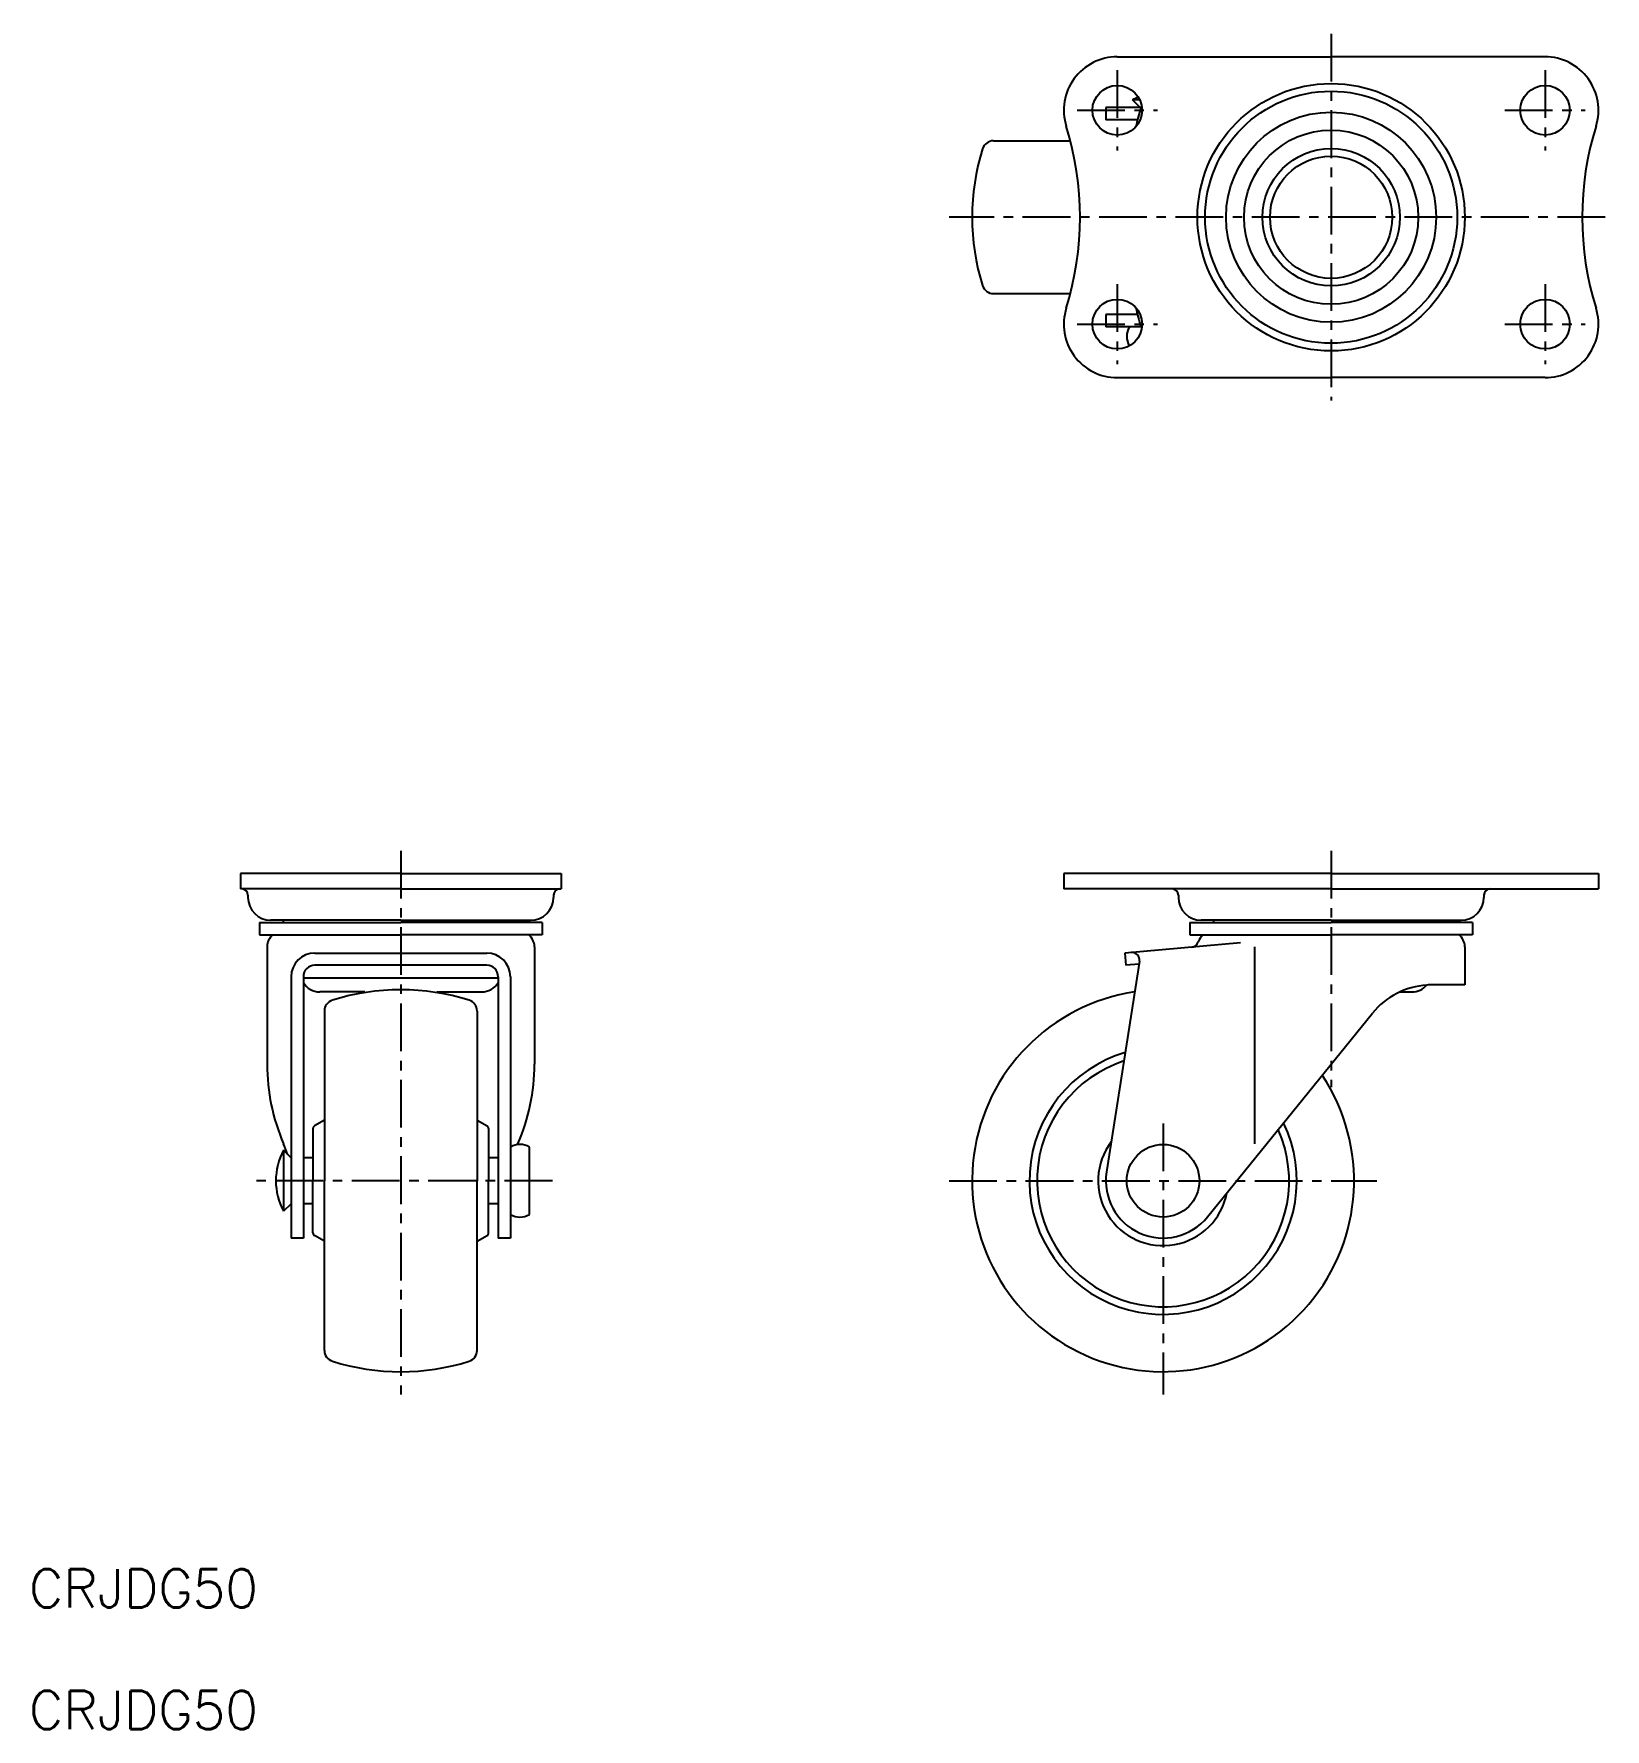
# Model space of a CAD drawing. Extents: x 6 to 211, y 18 to 240.
import ezdxf

# ---------------------------------------------------------------- set-up
doc = ezdxf.new("R2010")
doc.units = 0
doc.header["$LTSCALE"] = 5
doc.linetypes.add('CENTER', pattern=[2, 1.25, -0.25, 0.25, -0.25])
doc.layers.get('0').update_dxf_attribs({"linetype": 'CONTINUOUS'})
doc.layers.add('CENTER', color=1, linetype='CENTER')
doc.styles.get("Standard").update_dxf_attribs({"font": 'txt.shx'})

msp = doc.modelspace()

# ---------------------------------------------------------------- linework, layer by layer
at = {"color": 7, "linetype": 'CONTINUOUS'}
for p, q in [((147.449821, 237.064193), (175.449821, 237.064193)), ((203.449821, 237.064193), (175.449821, 237.064193)), ((150.449821, 230.414193), (149.449821, 231.414193)), ((150.40617, 231.414193), (149.449821, 231.414193)), ((145.949821, 230.414193), (145.949821, 228.814193)), ((150.680919, 230.414193), (145.949821, 230.414193)), ((150.102768, 228.814193), (145.949821, 228.814193)), ((131.24688, 226.064193), (141.313185, 226.064193)), ((131.24688, 206.064193), (141.313185, 206.064193)), ((150.102768, 203.314193), (145.949821, 203.314193)), ((145.949821, 203.314193), (145.949821, 201.714193)), ((150.680919, 201.714193), (145.949821, 201.714193)), ((147.449821, 195.064193), (175.449821, 195.064193)), ((203.449821, 195.064193), (175.449821, 195.064193)), ((32.648864, 130.127996), (32.648864, 128.127996)), ((53.648864, 130.127996), (32.648864, 130.127996)), ((53.648864, 130.127996), (74.648864, 130.127996)), ((74.648864, 130.127996), (74.648864, 128.127996)), ((140.449821, 130.127996), (140.449821, 128.127996)), ((175.449821, 130.127996), (140.449821, 130.127996)), ((175.449821, 130.127996), (210.449821, 130.127996)), ((210.449821, 130.127996), (210.449821, 128.127996)), ((53.648864, 128.127996), (32.648864, 128.127996)), ((33.648864, 127.327996), (33.648864, 127.027996)), ((53.648864, 128.127996), (74.648864, 128.127996)), ((73.648864, 127.327996), (73.648864, 127.027996)), ((175.449821, 128.127996), (140.449821, 128.127996)), ((155.449821, 127.327996), (155.449821, 127.027996)), ((175.449821, 128.127996), (210.449821, 128.127996)), ((195.449821, 127.327996), (195.449821, 127.027996)), ((35.148864, 123.715496), (35.148864, 122.115496)), ((35.148864, 123.715496), (53.648864, 123.715496)), ((35.148864, 122.115496), (53.648864, 122.115496)), ((53.648864, 124.027996), (36.648864, 124.027996)), ((53.648864, 124.027996), (70.648864, 124.027996)), ((72.148864, 123.715496), (53.648864, 123.715496)), ((72.148864, 122.115496), (53.648864, 122.115496)), ((72.148864, 123.715496), (72.148864, 122.115496)), ((156.949821, 123.715496), (175.449821, 123.715496)), ((156.949821, 123.715496), (156.949821, 122.115496)), ((156.949821, 122.115496), (175.449821, 122.115496)), ((175.449821, 124.027996), (158.449821, 124.027996)), ((175.449821, 124.027996), (192.449821, 124.027996)), ((193.949821, 123.715496), (175.449821, 123.715496)), ((193.949821, 122.115496), (175.449821, 122.115496)), ((193.949821, 123.715496), (193.949821, 122.115496)), ((36.148864, 120.565496), (36.148864, 105.175615)), ((71.148864, 120.565496), (71.148864, 105.175615)), ((163.570111, 121.057208), (148.449821, 119.734354)), ((165.433459, 120.565496), (165.433459, 94.771027)), ((192.949821, 120.565496), (192.949821, 115.565496)), ((42.398864, 119.734354), (64.898864, 119.734354)), ((64.898864, 118.140442), (42.398864, 118.140442)), ((150.355721, 118.656195), (146.040047, 91.08535)), ((148.449821, 119.734354), (148.58927, 118.140442)), ((150.298396, 118.289971), (148.58927, 118.140442)), ((39.298864, 116.634354), (39.298864, 82.425496)), ((40.898864, 116.640442), (40.898864, 82.425496)), ((66.398864, 116.447996), (40.898864, 116.447996)), ((41.113485, 115.565496), (40.898864, 115.565496)), ((66.398864, 115.565496), (66.184244, 115.565496)), ((66.398864, 116.640442), (66.398864, 82.425496)), ((67.998864, 116.634354), (67.998864, 82.425496)), ((192.949821, 115.565496), (188.633135, 115.565496)), ((48.945355, 114.647996), (43.048864, 114.647996)), ((58.352373, 114.647996), (64.248864, 114.647996)), ((184.448856, 114.647996), (186.049821, 114.647996)), ((43.648864, 112.128437), (43.648864, 89.925496)), ((63.648864, 112.128437), (63.648864, 89.925496)), ((159.278415, 85.205593), (180.861676, 111.8587)), ((43.648864, 97.848146), (42.348864, 97.09759)), ((63.648864, 97.848146), (64.948864, 97.09759)), ((42.148864, 96.75118), (42.148864, 89.925496)), ((65.148864, 96.75118), (65.148864, 89.925496)), ((38.297107, 93.926175), (38.300988, 93.929278)), ((38.298864, 93.925496), (38.298864, 85.925496)), ((39.298864, 92.925496), (38.298864, 93.925496)), ((38.300988, 93.929278), (38.303873, 93.926175)), ((70.498864, 85.510432), (70.498864, 94.340559)), ((42.148864, 92.925496), (40.898864, 92.925496)), ((66.398864, 92.925496), (65.148864, 92.925496)), ((42.148864, 83.099812), (42.148864, 89.925496)), ((43.648864, 67.722555), (43.648864, 89.925496)), ((63.648864, 67.722555), (63.648864, 89.925496)), ((65.148864, 83.099812), (65.148864, 89.925496)), ((39.298864, 86.925496), (38.298864, 85.925496)), ((42.148864, 86.925496), (40.898864, 86.925496)), ((66.398864, 86.925496), (65.148864, 86.925496)), ((40.898864, 82.425496), (39.298864, 82.425496)), ((43.648864, 82.002846), (42.348864, 82.753401)), ((63.648864, 82.002846), (64.948864, 82.753401)), ((67.998864, 82.425496), (66.398864, 82.425496))]:
    msp.add_line(p, q, dxfattribs=at)
for centre, radius in [((147.449821, 230.064193), 3.25), ((175.449821, 216.064193), 17.5), ((203.449821, 230.064193), 3.25), ((175.449821, 216.064193), 16.5), ((175.449821, 216.064193), 13.75), ((175.449821, 216.064193), 11.4), ((175.449821, 216.064193), 9), ((175.449821, 216.064193), 8), ((147.449821, 202.064193), 3.25), ((203.449821, 202.064193), 3.25), ((153.449821, 89.925496), 4.75)]:
    msp.add_circle(centre, radius, dxfattribs=at)
for centre, radius, start, end in [((147.449821, 230.064193), 7, 90, 197.329856), ((203.449821, 230.064193), 7, 342.670144, 90), ((153.449821, 223.914193), 8.5, 112.378479, 118.072487), ((198.449821, 216.064193), 50, 163.321565, 166.313644), ((102.583352, 216.064193), 40, 342.670144, 17.329856), ((248.316289, 216.064193), 40, 162.670144, 197.329856), ((158.449821, 216.064193), 30, 162.647739, 197.352261), ((131.24688, 224.564193), 1.5, 90, 162.647739), ((131.24688, 207.564193), 1.5, 197.352261, 270), ((198.449821, 216.064193), 50, 193.686356, 196.678435), ((147.449821, 202.064193), 7, 162.670144, 270), ((203.449821, 202.064193), 7, 270, 17.329856), ((151.199821, 200.464193), 2.5, 150, 209.746459), ((32.848864, 127.327996), 0.8, 0, 90), ((36.648864, 127.027996), 3, 180, 270), ((70.648864, 127.027996), 3, 270, 0), ((74.448864, 127.327996), 0.8, 90, 180), ((154.649821, 127.327996), 0.8, 0, 90), ((158.449821, 127.027996), 3, 180, 270), ((192.449821, 127.027996), 3, 270, 0), ((196.249821, 127.327996), 0.8, 90, 180), ((38.148864, 120.565496), 2, 129.194967, 180), ((40.648864, 123.946746), 2.38125, 178.044646, 185.57294), ((66.648864, 123.946746), 2.38125, 354.42706, 1.955354), ((69.148864, 120.565496), 2, 0, 50.805033), ((159.949821, 120.565496), 2, 129.194967, 161.956047), ((162.449821, 123.946746), 2.38125, 178.044646, 185.57294), ((188.449821, 123.946746), 2.38125, 354.42706, 1.955354), ((190.949821, 120.565496), 2, 0, 50.805033), ((157.097363, 121.494735), 1, 275, 341.956047), ((42.398864, 116.634354), 3.1, 90, 180), ((42.398864, 116.640442), 1.5, 90, 180), ((64.898864, 116.634354), 3.1, 0, 90), ((64.898864, 116.640442), 1.5, 0, 90), ((149.367751, 118.810842), 1, 351.103663, 95), ((43.048864, 117.147996), 2.5, 210.683417, 270), ((64.248864, 117.147996), 2.5, 270, 329.316583), ((188.633135, 105.565496), 10, 93.820574, 141), ((186.049821, 117.147996), 2.5, 270, 320.067135), ((188.633135, 105.565496), 10, 90, 93.820574), ((45.148864, 112.128437), 1.5, 107.352261, 180), ((53.648864, 84.925496), 30, 72.647739, 107.352261), ((62.148864, 112.128437), 1.5, 0, 72.647739), ((153.449821, 89.925496), 25, 98.561266, 33.542397), ((153.449821, 89.925496), 17.5, 106.480596, 25.623066), ((62.287999, 105.175615), 26.139134, 180, 203.456106), ((45.00973, 105.175615), 26.139134, 336.543894, 0), ((153.449821, 89.925496), 16.5, 108.139355, 23.964308), ((42.548864, 96.75118), 0.4, 120, 180), ((64.748864, 96.75118), 0.4, 0, 60), ((45.798864, 89.925496), 8.5, 151.927513, 208.072487), ((27.378015, 90.014644), 11.92085, 16.614541, 23.515492), ((69.248864, 92.175496), 2.5, 60, 120), ((79.919714, 90.014644), 11.92085, 156.484508, 157.084511), ((153.449821, 89.925496), 8.5, 143.031176, 349.072487), ((153.449821, 89.925496), 7.5, 171.103663, 321), ((69.248864, 87.675496), 2.5, 240, 300), ((42.548864, 83.099812), 0.4, 180, 240), ((64.748864, 83.099812), 0.4, 300, 0), ((45.148864, 67.722555), 1.5, 180, 252.647739), ((62.148864, 67.722555), 1.5, 287.352261, 0), ((53.648864, 94.925496), 30, 252.647739, 287.352261)]:
    msp.add_arc(centre, radius, start, end, dxfattribs=at)
at = {"layer": 'CENTER', "color": 1, "linetype": 'CENTER'}
for p, q in [((175.449821, 240.064193), (175.449821, 192.064193)), ((147.449821, 235.314193), (147.449821, 224.814193)), ((203.449821, 235.314193), (203.449821, 224.814193)), ((142.199821, 230.064193), (152.699821, 230.064193)), ((198.199821, 230.064193), (208.699821, 230.064193)), ((211.316289, 216.064193), (125.449821, 216.064193)), ((147.449821, 207.314193), (147.449821, 196.814193)), ((203.449821, 207.314193), (203.449821, 196.814193)), ((142.199821, 202.064193), (152.699821, 202.064193)), ((198.199821, 202.064193), (208.699821, 202.064193)), ((53.648864, 133.127996), (53.648864, 61.925496)), ((175.449821, 133.127996), (175.449821, 102.175615)), ((153.449821, 97.425496), (153.449821, 61.925496)), ((73.498864, 89.925496), (34.298864, 89.925496)), ((125.449821, 89.925496), (181.449821, 89.925496))]:
    msp.add_line(p, q, dxfattribs=at)

# ---------------------------------------------------------------- texts
for p in [(4.977833, 34.065998), (4.977833, 18.139312)]:
    msp.add_text('CRJDG50', height=5).set_placement(p)

doc.saveas('drawing.dxf')
